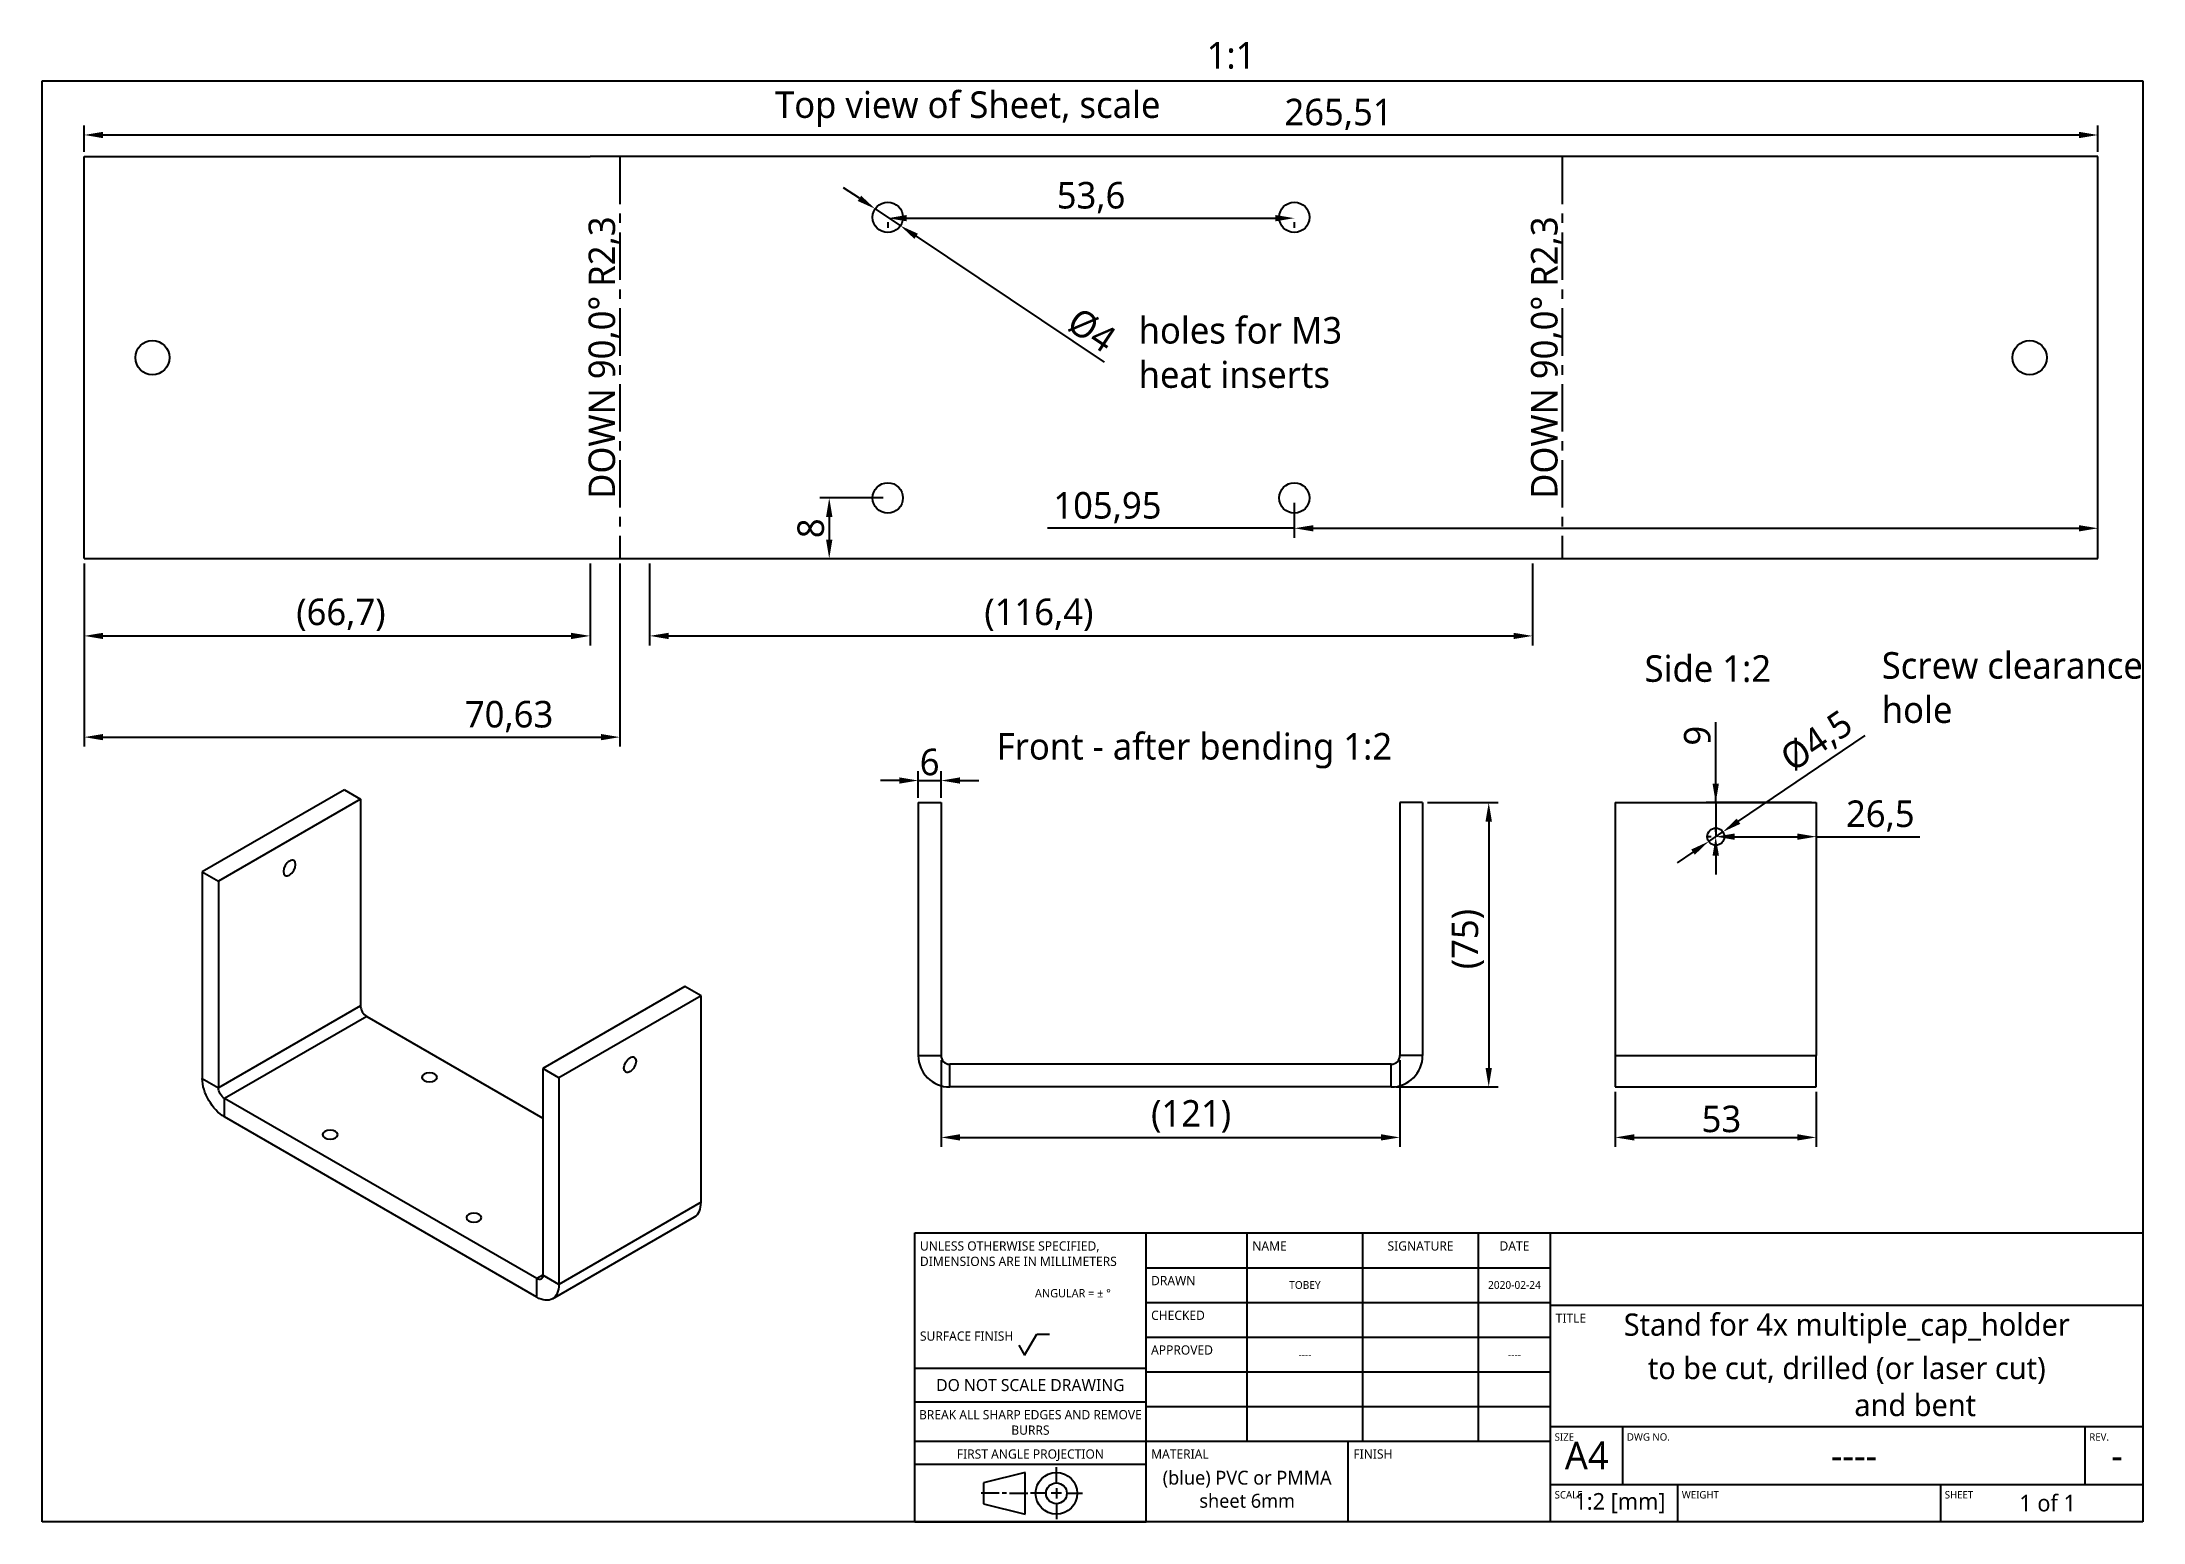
# Model space of a CAD drawing. Extents: x 12 to 289, y 10 to 205.
import ezdxf

# ---------------------------------------------------------------- set-up
doc = ezdxf.new("R2010")
doc.units = 0
doc.header["$LTSCALE"] = 12.7
doc.header["$MEASUREMENT"] = 0
doc.header["$PDMODE"] = 33
doc.header["$PDSIZE"] = 1
doc.linetypes.add('CENTER', pattern=[0.787402, 0.492126, -0.098425, 0.098425, -0.098425])
doc.layers.get('DEFPOINTS').update_dxf_attribs({"linetype": 'CONTINUOUS'})
for name, color, linetype in [('ANNOTATION_TEXT', 7, 'CONTINUOUS'), ('BORDER_FRAME', 7, 'CONTINUOUS'), ('SHEETMETAL_BEND_LINES_DOWN', 7, 'CENTER'), ('TANGENT_LINES', 7, 'CONTINUOUS'), ('TITLE_BLOCK', 7, 'CONTINUOUS'), ('VISIBLE', 7, 'CONTINUOUS')]:
    doc.layers.add(name, color=color, linetype=linetype)
doc.styles.add('ONSHAPE-STANDARD', font='NotoSans-Regular.ttf')
doc.styles.add('ONSHAPE-STANDARD-DIMENSION', font='')
doc.styles.add('ONSHAPE-STANDARD-FIELDS', font='')
doc.styles.add('ONSHAPE-STANDARD-NOTESTYLE', font='Noto Sans', dxfattribs={"height": 3.5})
doc.styles.add('ONSHAPE-STANDARD-VIEW-LABE', font='NotoSans-Regular.ttf', dxfattribs={"height": 3.5})
doc.styles.get('ONSHAPE-STANDARD-DIMENSION').set_extended_font_data('Noto Sans')
doc.styles.get('ONSHAPE-STANDARD-FIELDS').set_extended_font_data('Noto Sans')
doc.dimstyles.new('ONSHAPE-ISO-25$0', dxfattribs={"dimtxt": 3.5, "dimasz": 2.5, "dimexe": 1.25, "dimexo": 0.625, "dimtad": 1, "dimtxsty": 'ONSHAPE-STANDARD-DIMENSION', "dimcen": 2.5, "dimclrd": 7, "dimclre": 7, "dimclrt": 7, "dimadec": 1, "dimazin": 3, "dimtfac": 1, "dimtmove": 0, "dimatfit": 3})
doc.dimstyles.new('ONSHAPE-ISO-25$3', dxfattribs={"dimtxt": 3.5, "dimasz": 2.5, "dimexe": 1.25, "dimexo": 0.625, "dimtad": 1, "dimtxsty": 'ONSHAPE-STANDARD-DIMENSION', "dimcen": 0, "dimclrd": 7, "dimclre": 7, "dimclrt": 7, "dimadec": 1, "dimazin": 3, "dimtfac": 1, "dimtmove": 0, "dimatfit": 3})

# ---------------------------------------------------------------- blocks, each defined once
blk = doc.blocks.new('*D1')
at = {"layer": 'ANNOTATION_TEXT', "color": 7}
for p, q in [((194.65, 104.85), (203.99, 104.85)), ((202.74, 102.35), (202.74, 69.85)), ((190.5, 67.35), (203.99, 67.35))]:
    blk.add_line(p, q, dxfattribs=at)
for points in [[(203.16, 102.35), (202.32, 102.35), (202.74, 104.85)], [(202.32, 69.85), (203.16, 69.85), (202.74, 67.35)]]:
    blk.add_solid(points, dxfattribs=at)
at = {"layer": 'DEFPOINTS', "color": 0}
for p in [(194.03, 104.85), (189.88, 67.35), (202.74, 67.35)]:
    blk.add_point(p, dxfattribs=at)
at = {"layer": 'ANNOTATION_TEXT', "color": 7, "insert": (199.98, 86.85), "char_height": 3.5, "attachment_point": 5, "rotation": 90, "style": 'ONSHAPE-STANDARD-DIMENSION'}
blk.add_mtext('(75)', dxfattribs=at)
blk = doc.blocks.new('*D2')
at = {"layer": 'ANNOTATION_TEXT', "color": 7}
for p, q in [((130.53, 70.87), (130.53, 59.45)), ((191.03, 70.87), (191.03, 59.45)), ((133.03, 60.7), (188.53, 60.7))]:
    blk.add_line(p, q, dxfattribs=at)
for points in [[(133.03, 61.12), (133.03, 60.29), (130.53, 60.7)], [(188.53, 60.29), (188.53, 61.12), (191.03, 60.7)]]:
    blk.add_solid(points, dxfattribs=at)
at = {"layer": 'DEFPOINTS', "color": 0}
for p in [(130.53, 71.5), (191.03, 71.5), (191.03, 60.7)]:
    blk.add_point(p, dxfattribs=at)
at = {"layer": 'ANNOTATION_TEXT', "color": 7, "insert": (163.5, 63.48), "char_height": 3.5, "attachment_point": 5, "style": 'ONSHAPE-STANDARD-DIMENSION'}
blk.add_mtext('(121)', dxfattribs=at)
blk = doc.blocks.new('*D3')
at = {"layer": 'ANNOTATION_TEXT', "color": 7}
for p, q in [((235.68, 102.38), (252.35, 113.68)), ((231.74, 99.72), (233.61, 100.98)), ((229.67, 98.32), (227.6, 96.91))]:
    blk.add_line(p, q, dxfattribs=at)
for points in [[(235.44, 102.73), (235.91, 102.04), (233.61, 100.98)], [(229.91, 97.97), (229.44, 98.66), (231.74, 99.72)]]:
    blk.add_solid(points, dxfattribs=at)
at = {"layer": 'DEFPOINTS', "color": 0}
for p in [(233.61, 100.98), (231.74, 99.72)]:
    blk.add_point(p, dxfattribs=at)
at = {"layer": 'ANNOTATION_TEXT', "color": 7, "insert": (246.1, 112.78), "char_height": 3.5, "attachment_point": 5, "rotation": 34.1096, "style": 'ONSHAPE-STANDARD-DIMENSION'}
blk.add_mtext('%%c4,5', dxfattribs=at)
blk = doc.blocks.new('*D4')
at = {"layer": 'ANNOTATION_TEXT', "color": 7}
for p, q in [((232.67, 104.85), (232.67, 115.43)), ((232.67, 107.35), (232.67, 109.85)), ((245.3, 104.85), (231.42, 104.85)), ((232.67, 104.85), (232.67, 100.35)), ((232.05, 100.35), (231.42, 100.35)), ((232.67, 97.85), (232.67, 95.35))]:
    blk.add_line(p, q, dxfattribs=at)
for points in [[(232.25, 107.35), (233.09, 107.35), (232.67, 104.85)], [(233.09, 97.85), (232.25, 97.85), (232.67, 100.35)]]:
    blk.add_solid(points, dxfattribs=at)
at = {"layer": 'DEFPOINTS', "color": 0}
for p in [(245.92, 104.85), (232.67, 100.35), (232.67, 100.35)]:
    blk.add_point(p, dxfattribs=at)
at = {"layer": 'ANNOTATION_TEXT', "color": 7, "insert": (230.25, 113.66), "char_height": 3.5, "attachment_point": 5, "rotation": 90, "style": 'ONSHAPE-STANDARD-DIMENSION'}
blk.add_mtext('9', dxfattribs=at)
blk = doc.blocks.new('*D5')
at = {"layer": 'ANNOTATION_TEXT', "color": 7}
for p, q in [((17.56, 136.38), (17.56, 125.57)), ((84.26, 136.38), (84.26, 125.57)), ((20.06, 126.82), (81.76, 126.82))]:
    blk.add_line(p, q, dxfattribs=at)
for points in [[(20.06, 127.23), (20.06, 126.4), (17.56, 126.82)], [(81.76, 126.4), (81.76, 127.23), (84.26, 126.82)]]:
    blk.add_solid(points, dxfattribs=at)
at = {"layer": 'DEFPOINTS', "color": 0}
for p in [(17.56, 137.01), (84.26, 137.01), (84.26, 126.82)]:
    blk.add_point(p, dxfattribs=at)
at = {"layer": 'ANNOTATION_TEXT', "color": 7, "insert": (51.41, 129.6), "char_height": 3.5, "attachment_point": 5, "style": 'ONSHAPE-STANDARD-DIMENSION'}
blk.add_mtext('(66,7)', dxfattribs=at)
blk = doc.blocks.new('*D6')
at = {"layer": 'ANNOTATION_TEXT', "color": 7}
for p, q in [((92.11, 136.38), (92.11, 125.57)), ((208.51, 136.38), (208.51, 125.57)), ((94.61, 126.82), (206.01, 126.82))]:
    blk.add_line(p, q, dxfattribs=at)
for points in [[(94.61, 127.23), (94.61, 126.4), (92.11, 126.82)], [(206.01, 126.4), (206.01, 127.23), (208.51, 126.82)]]:
    blk.add_solid(points, dxfattribs=at)
at = {"layer": 'DEFPOINTS', "color": 0}
for p in [(92.11, 137.01), (208.51, 137.01), (208.51, 126.82)]:
    blk.add_point(p, dxfattribs=at)
at = {"layer": 'ANNOTATION_TEXT', "color": 7, "insert": (143.43, 129.6), "char_height": 3.5, "attachment_point": 5, "style": 'ONSHAPE-STANDARD-DIMENSION'}
blk.add_mtext('(116,4)', dxfattribs=at)
blk = doc.blocks.new('*D7')
at = {"layer": 'ANNOTATION_TEXT', "color": 7}
for p, q in [((17.56, 136.38), (17.56, 112.22)), ((88.18, 136.38), (88.18, 112.22)), ((20.06, 113.47), (85.68, 113.47))]:
    blk.add_line(p, q, dxfattribs=at)
for points in [[(20.06, 113.89), (20.06, 113.06), (17.56, 113.47)], [(85.68, 113.06), (85.68, 113.89), (88.18, 113.47)]]:
    blk.add_solid(points, dxfattribs=at)
at = {"layer": 'DEFPOINTS', "color": 0}
for p in [(17.56, 137.01), (88.18, 137.01), (88.18, 113.47)]:
    blk.add_point(p, dxfattribs=at)
at = {"layer": 'ANNOTATION_TEXT', "color": 7, "insert": (73.58, 116.18), "char_height": 3.5, "attachment_point": 5, "style": 'ONSHAPE-STANDARD-DIMENSION'}
blk.add_mtext('70,63', dxfattribs=at)
blk = doc.blocks.new('*D8')
at = {"layer": 'ANNOTATION_TEXT', "color": 7}
for p, q in [((17.56, 190.63), (17.56, 194.11)), ((283.06, 190.63), (283.06, 194.11)), ((20.06, 192.86), (280.56, 192.86))]:
    blk.add_line(p, q, dxfattribs=at)
for points in [[(20.06, 193.28), (20.06, 192.44), (17.56, 192.86)], [(280.56, 192.44), (280.56, 193.28), (283.06, 192.86)]]:
    blk.add_solid(points, dxfattribs=at)
at = {"layer": 'DEFPOINTS', "color": 0}
for p in [(283.06, 192.86), (17.56, 190.01), (283.06, 190.01)]:
    blk.add_point(p, dxfattribs=at)
at = {"layer": 'ANNOTATION_TEXT', "color": 7, "insert": (182.94, 195.57), "char_height": 3.5, "attachment_point": 5, "style": 'ONSHAPE-STANDARD-DIMENSION'}
blk.add_mtext('265,51', dxfattribs=at)
blk = doc.blocks.new('*D9')
at = {"layer": 'ANNOTATION_TEXT', "color": 7}
for p, q in [((219.42, 66.72), (219.42, 59.45)), ((245.92, 66.72), (245.92, 59.45)), ((221.92, 60.7), (243.42, 60.7))]:
    blk.add_line(p, q, dxfattribs=at)
for points in [[(221.92, 61.12), (221.92, 60.29), (219.42, 60.7)], [(243.42, 60.29), (243.42, 61.12), (245.92, 60.7)]]:
    blk.add_solid(points, dxfattribs=at)
at = {"layer": 'DEFPOINTS', "color": 0}
for p in [(219.42, 67.35), (245.92, 67.35), (245.92, 60.7)]:
    blk.add_point(p, dxfattribs=at)
at = {"layer": 'ANNOTATION_TEXT', "color": 7, "insert": (233.42, 63.12), "char_height": 3.5, "attachment_point": 5, "style": 'ONSHAPE-STANDARD-DIMENSION'}
blk.add_mtext('53', dxfattribs=at)
blk = doc.blocks.new('*D10')
at = {"layer": 'ANNOTATION_TEXT', "color": 7}
for p, q in [((232.67, 100.97), (232.67, 101.6)), ((235.17, 100.35), (243.42, 100.35)), ((245.92, 100.35), (259.59, 100.35)), ((245.92, 99.79), (245.92, 99.1))]:
    blk.add_line(p, q, dxfattribs=at)
for points in [[(235.17, 100.77), (235.17, 99.93), (232.67, 100.35)], [(243.42, 99.93), (243.42, 100.77), (245.92, 100.35)]]:
    blk.add_solid(points, dxfattribs=at)
at = {"layer": 'DEFPOINTS', "color": 0}
for p in [(232.67, 100.35), (245.92, 100.42), (245.92, 100.35)]:
    blk.add_point(p, dxfattribs=at)
at = {"layer": 'ANNOTATION_TEXT', "color": 7, "insert": (254.37, 103.06), "char_height": 3.5, "attachment_point": 5, "style": 'ONSHAPE-STANDARD-DIMENSION'}
blk.add_mtext('26,5', dxfattribs=at)
blk = doc.blocks.new('*D11')
at = {"layer": 'ANNOTATION_TEXT', "color": 7}
for p, q in [((119.77, 184.51), (117.69, 185.89)), ((121.85, 183.12), (125.17, 180.9)), ((127.25, 179.51), (152.06, 162.93))]:
    blk.add_line(p, q, dxfattribs=at)
for points in [[(119.54, 184.16), (120, 184.85), (121.85, 183.12)], [(127.48, 179.85), (127.02, 179.16), (125.17, 180.9)]]:
    blk.add_solid(points, dxfattribs=at)
at = {"layer": 'DEFPOINTS', "color": 0}
for p in [(121.85, 183.12), (125.17, 180.9)]:
    blk.add_point(p, dxfattribs=at)
at = {"layer": 'ANNOTATION_TEXT', "color": 7, "insert": (150.36, 167.1), "char_height": 3.5, "attachment_point": 5, "rotation": 326.2591, "style": 'ONSHAPE-STANDARD-DIMENSION'}
blk.add_mtext('%%c4', dxfattribs=at)
blk = doc.blocks.new('*D12')
at = {"layer": 'ANNOTATION_TEXT', "color": 7}
for p, q in [((122.88, 145.01), (114.54, 145.01)), ((115.79, 142.51), (115.79, 139.51)), ((92.73, 137.01), (117.04, 137.01))]:
    blk.add_line(p, q, dxfattribs=at)
for points in [[(116.21, 142.51), (115.37, 142.51), (115.79, 145.01)], [(115.37, 139.51), (116.21, 139.51), (115.79, 137.01)]]:
    blk.add_solid(points, dxfattribs=at)
at = {"layer": 'DEFPOINTS', "color": 0}
for p in [(123.51, 145.01), (92.11, 137.01), (115.79, 137.01)]:
    blk.add_point(p, dxfattribs=at)
at = {"layer": 'ANNOTATION_TEXT', "color": 7, "insert": (113.37, 141.01), "char_height": 3.5, "attachment_point": 5, "rotation": 90, "style": 'ONSHAPE-STANDARD-DIMENSION'}
blk.add_mtext('8', dxfattribs=at)
blk = doc.blocks.new('*D13')
at = {"layer": 'ANNOTATION_TEXT', "color": 7}
for p, q in [((177.11, 144.38), (177.11, 139.76)), ((283.06, 137.63), (283.06, 142.26)), ((177.11, 141.01), (144.57, 141.01)), ((179.61, 141.01), (280.56, 141.01))]:
    blk.add_line(p, q, dxfattribs=at)
for points in [[(179.61, 141.42), (179.61, 140.59), (177.11, 141.01)], [(280.56, 140.59), (280.56, 141.42), (283.06, 141.01)]]:
    blk.add_solid(points, dxfattribs=at)
at = {"layer": 'DEFPOINTS', "color": 0}
for p in [(177.11, 145.01), (283.06, 141.01), (283.06, 137.01)]:
    blk.add_point(p, dxfattribs=at)
at = {"layer": 'ANNOTATION_TEXT', "color": 7, "insert": (152.47, 143.72), "char_height": 3.5, "attachment_point": 5, "style": 'ONSHAPE-STANDARD-DIMENSION'}
blk.add_mtext('105,95', dxfattribs=at)
blk = doc.blocks.new('*D14')
at = {"layer": 'ANNOTATION_TEXT', "color": 7}
for p, q in [((123.51, 181.38), (123.51, 180.64)), ((126.01, 181.89), (174.61, 181.89)), ((177.11, 181.38), (177.11, 180.64))]:
    blk.add_line(p, q, dxfattribs=at)
for points in [[(126.01, 182.31), (126.01, 181.48), (123.51, 181.89)], [(174.61, 181.48), (174.61, 182.31), (177.11, 181.89)]]:
    blk.add_solid(points, dxfattribs=at)
at = {"layer": 'DEFPOINTS', "color": 0}
for p in [(123.51, 182.01), (177.11, 182.01), (177.11, 181.89)]:
    blk.add_point(p, dxfattribs=at)
at = {"layer": 'ANNOTATION_TEXT', "color": 7, "insert": (150.31, 184.6), "char_height": 3.5, "attachment_point": 5, "style": 'ONSHAPE-STANDARD-DIMENSION'}
blk.add_mtext('53,6', dxfattribs=at)
blk = doc.blocks.new('*D15')
at = {"layer": 'ANNOTATION_TEXT', "color": 7}
for p, q in [((127.53, 105.47), (127.53, 109)), ((130.53, 105.47), (130.53, 109)), ((125.03, 107.75), (122.53, 107.75)), ((127.53, 107.75), (130.53, 107.75)), ((133.03, 107.75), (135.53, 107.75))]:
    blk.add_line(p, q, dxfattribs=at)
for points in [[(125.03, 107.34), (125.03, 108.17), (127.53, 107.75)], [(133.03, 108.17), (133.03, 107.34), (130.53, 107.75)]]:
    blk.add_solid(points, dxfattribs=at)
at = {"layer": 'DEFPOINTS', "color": 0}
for p in [(130.53, 107.75), (127.53, 104.85), (130.53, 104.85)]:
    blk.add_point(p, dxfattribs=at)
at = {"layer": 'ANNOTATION_TEXT', "color": 7, "insert": (129.03, 110.17), "char_height": 3.5, "attachment_point": 5, "style": 'ONSHAPE-STANDARD-DIMENSION'}
blk.add_mtext('6', dxfattribs=at)

msp = doc.modelspace()

# ---------------------------------------------------------------- linework, layer by layer
at = {"layer": 'BORDER_FRAME'}
for p, q in [((12, 10), (12, 200)), ((12, 200), (289, 200)), ((289, 200), (289, 10)), ((289, 10), (12, 10))]:
    msp.add_line(p, q, dxfattribs=at)
at = {"layer": 'SHEETMETAL_BEND_LINES_DOWN'}
for p, q in [((88.1822, 190.0063), (88.1822, 137.0063)), ((212.4362, 190.0063), (212.4362, 137.0063))]:
    msp.add_line(p, q, dxfattribs=at)
at = {"layer": 'TANGENT_LINES'}
for p, q in [((53.9927, 78.0686), (35.2544, 67.25)), ((54.8059, 76.6602), (36.0675, 65.8416)), ((127.5283, 71.4993), (130.5283, 71.4993)), ((131.6783, 67.3493), (131.6783, 70.3493)), ((189.8783, 67.3493), (189.8783, 70.3493)), ((194.0283, 71.4993), (191.0283, 71.4993)), ((219.4242, 71.4993), (245.9242, 71.4993)), ((33.1331, 68.4748), (35.2544, 67.25)), ((36.0675, 63.3921), (36.0675, 65.8416)), ((98.894, 52.1449), (80.1557, 41.3263)), ((78.0343, 42.551), (77.2212, 42.0815)), ((77.2212, 39.6321), (77.2212, 42.0815)), ((80.1557, 41.3263), (78.0343, 42.551))]:
    msp.add_line(p, q, dxfattribs=at)
at = {"layer": 'TITLE_BLOCK'}
for p, q in [((127.075, 10), (127.075, 48.1)), ((127.075, 48.1), (157.555, 48.1)), ((157.555, 10), (157.555, 48.1)), ((157.555, 48.1), (210.895, 48.1)), ((170.89, 20.668), (170.89, 48.1)), ((186.13, 20.668), (186.13, 48.1)), ((201.37, 20.668), (201.37, 48.1)), ((210.895, 10), (210.895, 48.1)), ((210.895, 48.1), (289, 48.1)), ((157.555, 43.528), (210.895, 43.528)), ((157.555, 38.956), (210.895, 38.956)), ((210.895, 38.575), (289, 38.575)), ((140.791, 33.3172), (141.553, 31.9974)), ((141.553, 31.9974), (143.1532, 34.769)), ((143.1532, 34.769), (144.8296, 34.769)), ((157.555, 34.384), (210.895, 34.384)), ((127.075, 30.2692), (157.555, 30.2692)), ((157.555, 29.812), (210.895, 29.812)), ((127.075, 25.8496), (157.555, 25.8496)), ((157.555, 25.24), (210.895, 25.24)), ((210.895, 22.573), (289, 22.573)), ((220.42, 14.953), (220.42, 22.573)), ((281.38, 14.953), (281.38, 22.573)), ((127.075, 20.668), (157.555, 20.668)), ((157.555, 20.668), (210.895, 20.668)), ((184.225, 10), (184.225, 20.668)), ((127.075, 17.62), (157.555, 17.62)), ((145.744, 15.1511), (145.744, 17.2085)), ((141.6292, 16.5227), (136.1428, 15.1511)), ((136.1428, 15.1511), (136.1428, 12.4079)), ((141.6292, 11.0363), (141.6292, 16.5227)), ((145.744, 14.4653), (145.744, 13.0937)), ((210.895, 14.953), (289, 14.953)), ((227.659, 10), (227.659, 14.953)), ((262.33, 10), (262.33, 14.953)), ((138.2002, 13.7795), (135.7999, 13.7795)), ((136.1428, 12.4079), (141.6292, 11.0363)), ((139.1603, 13.7795), (138.6117, 13.7795)), ((139.5718, 13.7795), (141.9721, 13.7795)), ((144.3724, 13.7795), (142.315, 13.7795)), ((146.4298, 13.7795), (145.0582, 13.7795)), ((145.744, 12.4079), (145.744, 10.3505)), ((147.1156, 13.7795), (149.173, 13.7795)), ((127.075, 10), (157.555, 10))]:
    msp.add_line(p, q, dxfattribs=at)
for radius in [2.7432, 1.3716]:
    msp.add_circle((145.744, 13.7795), radius, dxfattribs=at)
at = {"layer": 'VISIBLE'}
for p, q in [((17.5552, 137.0063), (17.5552, 190.0063)), ((17.5552, 190.0063), (84.2552, 190.0063)), ((92.1092, 190.0063), (84.2552, 190.0063)), ((208.5092, 190.0063), (92.1092, 190.0063)), ((216.3632, 190.0063), (208.5092, 190.0063)), ((283.0632, 190.0063), (216.3632, 190.0063)), ((283.0632, 137.0063), (283.0632, 190.0063)), ((17.5552, 137.0063), (84.2552, 137.0063)), ((84.2552, 137.0063), (92.1092, 137.0063)), ((92.1092, 137.0063), (208.5092, 137.0063)), ((208.5092, 137.0063), (216.3632, 137.0063)), ((216.3632, 137.0063), (283.0632, 137.0063)), ((51.8714, 106.5235), (33.1331, 95.705)), ((53.9927, 105.2988), (35.2544, 94.4802)), ((51.8714, 106.5235), (53.9927, 105.2988)), ((53.9927, 105.2988), (53.9927, 78.0686)), ((127.5283, 104.8493), (130.5283, 104.8493)), ((127.5283, 104.8493), (127.5283, 71.4993)), ((130.5283, 104.8493), (130.5283, 71.4993)), ((194.0283, 104.8493), (191.0283, 104.8493)), ((191.0283, 104.8493), (191.0283, 71.4993)), ((194.0283, 104.8493), (194.0283, 71.4993)), ((219.4242, 104.8493), (219.4242, 71.4993)), ((219.4242, 104.8493), (245.9242, 104.8493)), ((245.9242, 104.8493), (245.9242, 71.4993)), ((33.1331, 95.705), (35.2544, 94.4802)), ((33.1331, 95.705), (33.1331, 68.4748)), ((35.2544, 94.4802), (35.2544, 67.25)), ((96.7727, 80.5998), (78.0343, 69.7812)), ((98.894, 79.375), (96.7727, 80.5998)), ((98.894, 79.375), (80.1557, 68.5564)), ((98.894, 52.1449), (98.894, 79.375)), ((54.8059, 76.6602), (78.0343, 63.2492)), ((80.1557, 68.5564), (78.0343, 69.7812)), ((78.0343, 69.7812), (78.0343, 42.551)), ((189.8783, 70.3493), (131.6783, 70.3493)), ((219.4242, 71.4993), (219.4242, 67.3493)), ((245.9242, 67.3493), (245.9242, 71.4993)), ((80.1557, 68.5564), (80.1557, 41.3263)), ((189.8783, 67.3493), (131.6783, 67.3493)), ((219.4242, 67.3493), (245.9242, 67.3493)), ((77.2212, 42.0815), (36.0675, 65.8416)), ((77.2212, 39.6321), (36.0675, 63.3921)), ((79.2962, 39.4265), (98.0345, 50.2451))]:
    msp.add_line(p, q, dxfattribs=at)
for centre, radius in [((123.5092, 182.0063), 2), ((177.1092, 182.0063), 2), ((26.5552, 163.5063), 2.25), ((274.0632, 163.5063), 2.25), ((123.5092, 145.0063), 2), ((177.1092, 145.0063), 2), ((232.6742, 100.3493), 1.125)]:
    msp.add_circle(centre, radius, dxfattribs=at)
for centre, radius, start, end in [((131.6783, 71.4993), 4.15, 180, 270), ((131.6783, 71.4993), 1.15, 180, 270), ((189.8783, 71.4993), 4.15, 270, 0), ((189.8783, 71.4993), 1.15, 270, 0)]:
    msp.add_arc(centre, radius, start, end, dxfattribs=at)
at = {"layer": 'VISIBLE', "extrusion": (0, 0, -1)}
for centre, major_axis in [((44.6235, 96.2153), (-0.5625, -0.9743)), ((63.079, 68.6177), (1, 0)), ((49.9976, 61.0651), (1, 0)), ((68.948, 50.124), (1, 0))]:
    msp.add_ellipse(centre, major_axis=major_axis, ratio=0.57735027, dxfattribs=at)
at = {"layer": 'VISIBLE'}
for centre, major_axis, start_param, end_param in [((54.8059, 77.5991), (0.575, -0.9959), 3.92699082, 5.49778714), ((95.9595, 53.8391), (2.075, -3.594), 0, 0.78539816)]:
    msp.add_ellipse(centre, major_axis=major_axis, ratio=0.57735027, start_param=start_param, end_param=end_param, dxfattribs=at)
msp.add_ellipse((89.5248, 70.2915), major_axis=(0.5625, 0.9743), ratio=0.57735027, dxfattribs=at)
at = {"layer": 'VISIBLE', "extrusion": (0, 0, -1)}
for centre, major_axis, start_param, end_param in [((36.0675, 66.7806), (-2.075, 3.594), 3.92699082, 5.49778714), ((36.0675, 66.7806), (-0.575, 0.9959), 3.92699082, 5.49778714), ((77.2212, 43.0205), (-0.575, 0.9959), 2.35619449, 3.92699082), ((77.2212, 43.0205), (-2.075, 3.594), 2.35619449, 3.92699082)]:
    msp.add_ellipse(centre, major_axis=major_axis, ratio=0.57735027, start_param=start_param, end_param=end_param, dxfattribs=at)

# ---------------------------------------------------------------- texts
at = {"layer": 'ANNOTATION_TEXT', "color": 7, "insert": (168.1746, 205.1164), "char_height": 3.5, "attachment_point": 2, "style": 'ONSHAPE-STANDARD-VIEW-LABE'}
msp.add_mtext(' 1:1', dxfattribs=at)
at = {"layer": 'ANNOTATION_TEXT', "char_height": 3.5, "attachment_point": 1, "style": 'ONSHAPE-STANDARD-NOTESTYLE'}
for s, insert, width in [('Top view of Sheet, scale', (108.6408, 198.6092), 55.969821), ('holes for M3 heat inserts', (156.5783, 168.8577), 33.77739), ('Screw clearance\\Phole', (254.5567, 124.6787), 33.77739), ('Side 1:2', (223.2922, 124.2644), 26.67), ('Front - after bending 1:2', (137.8684, 114.0151), 56.702937)]:
    msp.add_mtext(s, dxfattribs=dict(at, insert=insert, width=width))
at = {"layer": 'ANNOTATION_TEXT', "color": 7, "char_height": 3.5, "attachment_point": 2, "rotation": 90, "style": 'ONSHAPE-STANDARD-DIMENSION'}
for insert in [(84.0572, 163.5063), (208.3112, 163.5063)]:
    msp.add_mtext('{\\fNoto Sans;DOWN 90,0° R2,3}', dxfattribs=dict(at, insert=insert))
at = {"layer": 'TITLE_BLOCK'}
for s, insert, char_height, width, attachment_point, style in [('UNLESS OTHERWISE SPECIFIED, DIMENSIONS ARE IN MILLIMETERS', (127.7456, 47.0027), 1.2192, 30.48, 1, 'ONSHAPE-STANDARD'), ('NAME', (171.5606, 47.0027), 1.2192, 15.24, 1, 'ONSHAPE-STANDARD'), ('SIGNATURE', (193.75, 47.0027), 1.2192, 15.24, 2, 'ONSHAPE-STANDARD'), ('DATE', (206.1325, 47.0027), 1.2192, 9.525, 2, 'ONSHAPE-STANDARD'), ('DRAWN', (158.2256, 42.4307), 1.2192, 13.335, 1, 'ONSHAPE-STANDARD'), ('TOBEY', (178.51, 41.242), 1.02413, 15.24, 5, 'ONSHAPE-STANDARD-FIELDS'), ('2020-02-24', (206.1325, 41.242), 1.02413, 9.525, 5, 'ONSHAPE-STANDARD-FIELDS'), ('^JANGULAR = ± °^J', (142.9185, 42.5404), 1.09728, 15.24, 1, 'ONSHAPE-STANDARD'), ('CHECKED', (158.2256, 37.8587), 1.2192, 13.335, 1, 'ONSHAPE-STANDARD'), ('TITLE', (211.5656, 37.4777), 1.2192, 9.525, 1, 'ONSHAPE-STANDARD'), ('Stand for 4x multiple_cap_holder', (249.9475, 35.527), 2.92608, 70.485, 5, 'ONSHAPE-STANDARD-FIELDS'), ('SURFACE FINISH', (127.7456, 35.1155), 1.2192, 15.24, 1, 'ONSHAPE-STANDARD'), ('APPROVED', (158.2256, 33.2867), 1.2192, 13.335, 1, 'ONSHAPE-STANDARD'), ('----', (178.51, 32.098), 1.02413, 15.24, 5, 'ONSHAPE-STANDARD-FIELDS'), ('----', (206.1325, 32.098), 1.02413, 9.525, 5, 'ONSHAPE-STANDARD-FIELDS'), ('to be cut, drilled (or laser cut) \\P{\\fNoto Sans|b0|i0|c0|p0;\\W9.10996;  }and bent', (249.9475, 27.8344), 2.92608, 70.485, 5, 'ONSHAPE-STANDARD-FIELDS'), ('DO NOT SCALE DRAWING', (142.315, 28.8427), 1.58496, 30.48, 2, 'ONSHAPE-STANDARD'), ('BREAK ALL SHARP EDGES AND REMOVE BURRS', (142.315, 24.7523), 1.2192, 30.48, 2, 'ONSHAPE-STANDARD'), ('FIRST ANGLE PROJECTION', (142.315, 19.5707), 1.2192, 30.48, 2, 'ONSHAPE-STANDARD'), ('MATERIAL', (158.2256, 19.5707), 1.2192, 26.67, 1, 'ONSHAPE-STANDARD'), ('FINISH', (184.8956, 19.5707), 1.2192, 26.67, 1, 'ONSHAPE-STANDARD'), ('SIZE', (211.4314, 21.6952), 0.97536, 9.525, 1, 'ONSHAPE-STANDARD'), ('A4', (215.6575, 18.763), 3.6576, 9.525, 5, 'ONSHAPE-STANDARD-FIELDS'), ('DWG NO.', (220.9564, 21.6952), 0.97536, 60.96, 1, 'ONSHAPE-STANDARD'), ('REV.', (281.9164, 21.6952), 0.97536, 7.62, 1, 'ONSHAPE-STANDARD'), ('(blue) PVC or PMMA sheet 6mm ', (170.89, 14.3012), 1.8288, 26.67, 5, 'ONSHAPE-STANDARD-FIELDS'), ('----', (250.9, 18.763), 3.6576, 60.96, 5, 'ONSHAPE-STANDARD-FIELDS'), ('-', (285.571, 18.763), 3.6576, 6.858, 5, 'ONSHAPE-STANDARD-FIELDS'), ('SCALE', (211.4314, 14.0752), 0.97536, 16.764, 1, 'ONSHAPE-STANDARD'), ('WEIGHT', (228.1954, 14.0752), 0.97536, 34.671, 1, 'ONSHAPE-STANDARD'), ('SHEET', (262.8664, 14.0752), 0.97536, 26.67, 1, 'ONSHAPE-STANDARD'), ('1:2 [mm]', (220.039, 12.4765), 2.19456, 15.24, 5, 'ONSHAPE-STANDARD-FIELDS'), ('1 of 1', (276.427, 12.4765), 2.19456, 25.146, 5, 'ONSHAPE-STANDARD-FIELDS')]:
    msp.add_mtext(s, dxfattribs=dict(at, insert=insert, char_height=char_height, width=width, attachment_point=attachment_point, style=style))

# ---------------------------------------------------------------- dimensions: what is measured, and where the dimension line sits
at = {"layer": 'ANNOTATION_TEXT'}
for base, p1, p2, override, picture, middle in [((283.0632, 192.8591), (17.5552, 190.0063), (283.0632, 190.0063), {"dimlfac": 1, "dimpost": ''}, '*D8', (182.9351, 192.8591)), ((177.1092, 181.8929), (123.5092, 182.0063), (177.1092, 182.0063), {"dimlfac": 1, "dimpost": ''}, '*D14', (150.3092, 181.8929)), ((283.0632, 141.0063), (177.1092, 145.0063), (283.0632, 137.0063), {"dimlfac": 1, "dimpost": ''}, '*D13', (152.4697, 141.0063)), ((88.1822, 113.4733), (17.5552, 137.0063), (88.1822, 137.0063), {"dimlfac": 1, "dimpost": ''}, '*D7', (73.585, 113.4733)), ((245.9242, 100.3493), (232.6742, 100.3493, 33.25), (245.9242, 100.4158, 33.25), {"dimlfac": 2, "dimpost": ''}, '*D10', (254.3735, 100.3493))]:
    dim = msp.add_linear_dim(base=base, p1=p1, p2=p2, dimstyle='ONSHAPE-ISO-25$0', override=override, dxfattribs=at)
    dim.commit()
    dim.dimension.update_dxf_attribs({"geometry": picture, "text_midpoint": middle, "dimtype": 160})
for p1, p2, override, picture, middle in [((121.8461, 183.1172), (125.1723, 180.8954), {"dimexe": 0.523598, "dimlfac": 1, "dimpost": '%%c<>'}, '*D11', (148.9602, 165.0063)), ((231.7428, 99.7184, 31.75), (233.6057, 100.9802, 31.75), {"dimlfac": 2, "dimpost": '%%c<>'}, '*D3', (247.6478, 110.4909))]:
    dim = msp.add_diameter_dim_2p(p1=p1, p2=p2, dimstyle='ONSHAPE-ISO-25$3', override=override, dxfattribs=at)
    dim.commit()
    dim.dimension.update_dxf_attribs({"geometry": picture, "text_midpoint": middle, "dimtype": 163})
for base, p1, p2, angle, override, picture, middle, dimtype in [((115.7908, 137.0063), (123.5092, 145.0063), (92.1092, 137.0063), 90, {"dimlfac": 1, "dimpost": ''}, '*D12', (115.7908, 141.0063), 160), ((232.6716, 100.3493), (245.9242, 104.8493, 33.25), (232.6742, 100.3493, 33.25), 90, {"dimlfac": 2, "dimpost": ''}, '*D4', (232.6716, 113.6608), 160), ((130.5283, 107.7518), (127.5283, 104.8493), (130.5283, 104.8493), 0, {"dimlfac": 2, "dimpost": ''}, '*D15', (129.0283, 107.7518), 161), ((245.9242, 60.7026), (219.4242, 67.3493), (245.9242, 67.3493), 0, {"dimlfac": 2, "dimpost": ''}, '*D9', (233.4216, 60.7026), 161)]:
    dim = msp.add_linear_dim(base=base, p1=p1, p2=p2, angle=angle, dimstyle='ONSHAPE-ISO-25$0', override=override, dxfattribs=at)
    dim.commit()
    dim.dimension.update_dxf_attribs({"geometry": picture, "text_midpoint": middle, "dimtype": dimtype})
for base, p1, p2, angle, override, picture, middle, dimtype in [((84.2552, 126.8167), (17.5552, 137.0063), (84.2552, 137.0063), 0, {"dimlfac": 1, "dimpost": ''}, '*D5', (51.4052, 126.8167), 161), ((208.5092, 126.8167), (92.1092, 137.0063), (208.5092, 137.0063), 0, {"dimlfac": 1, "dimpost": ''}, '*D6', (143.433, 126.8167), 161), ((202.7387, 67.3493), (194.0283, 104.8493), (189.8783, 67.3493), 90, {"dimlfac": 2, "dimpost": ''}, '*D1', (202.7387, 86.8477), 160)]:
    dim = msp.add_linear_dim(base=base, p1=p1, p2=p2, angle=angle, text='(<>)', dimstyle='ONSHAPE-ISO-25$0', override=override, dxfattribs=at)
    dim.commit()
    dim.dimension.update_dxf_attribs({"geometry": picture, "text_midpoint": middle, "dimtype": dimtype})
dim = msp.add_linear_dim(base=(191.0283, 60.7026), p1=(130.5283, 71.4993, -29.1), p2=(191.0283, 71.4993, -29.1), text='(<>)', dimstyle='ONSHAPE-ISO-25$0', override={"dimlfac": 2, "dimpost": ''}, dxfattribs=at)
dim.commit()
dim.dimension.update_dxf_attribs({"geometry": '*D2', "text_midpoint": (163.5044, 60.7026), "dimtype": 160})

doc.saveas('drawing.dxf')
